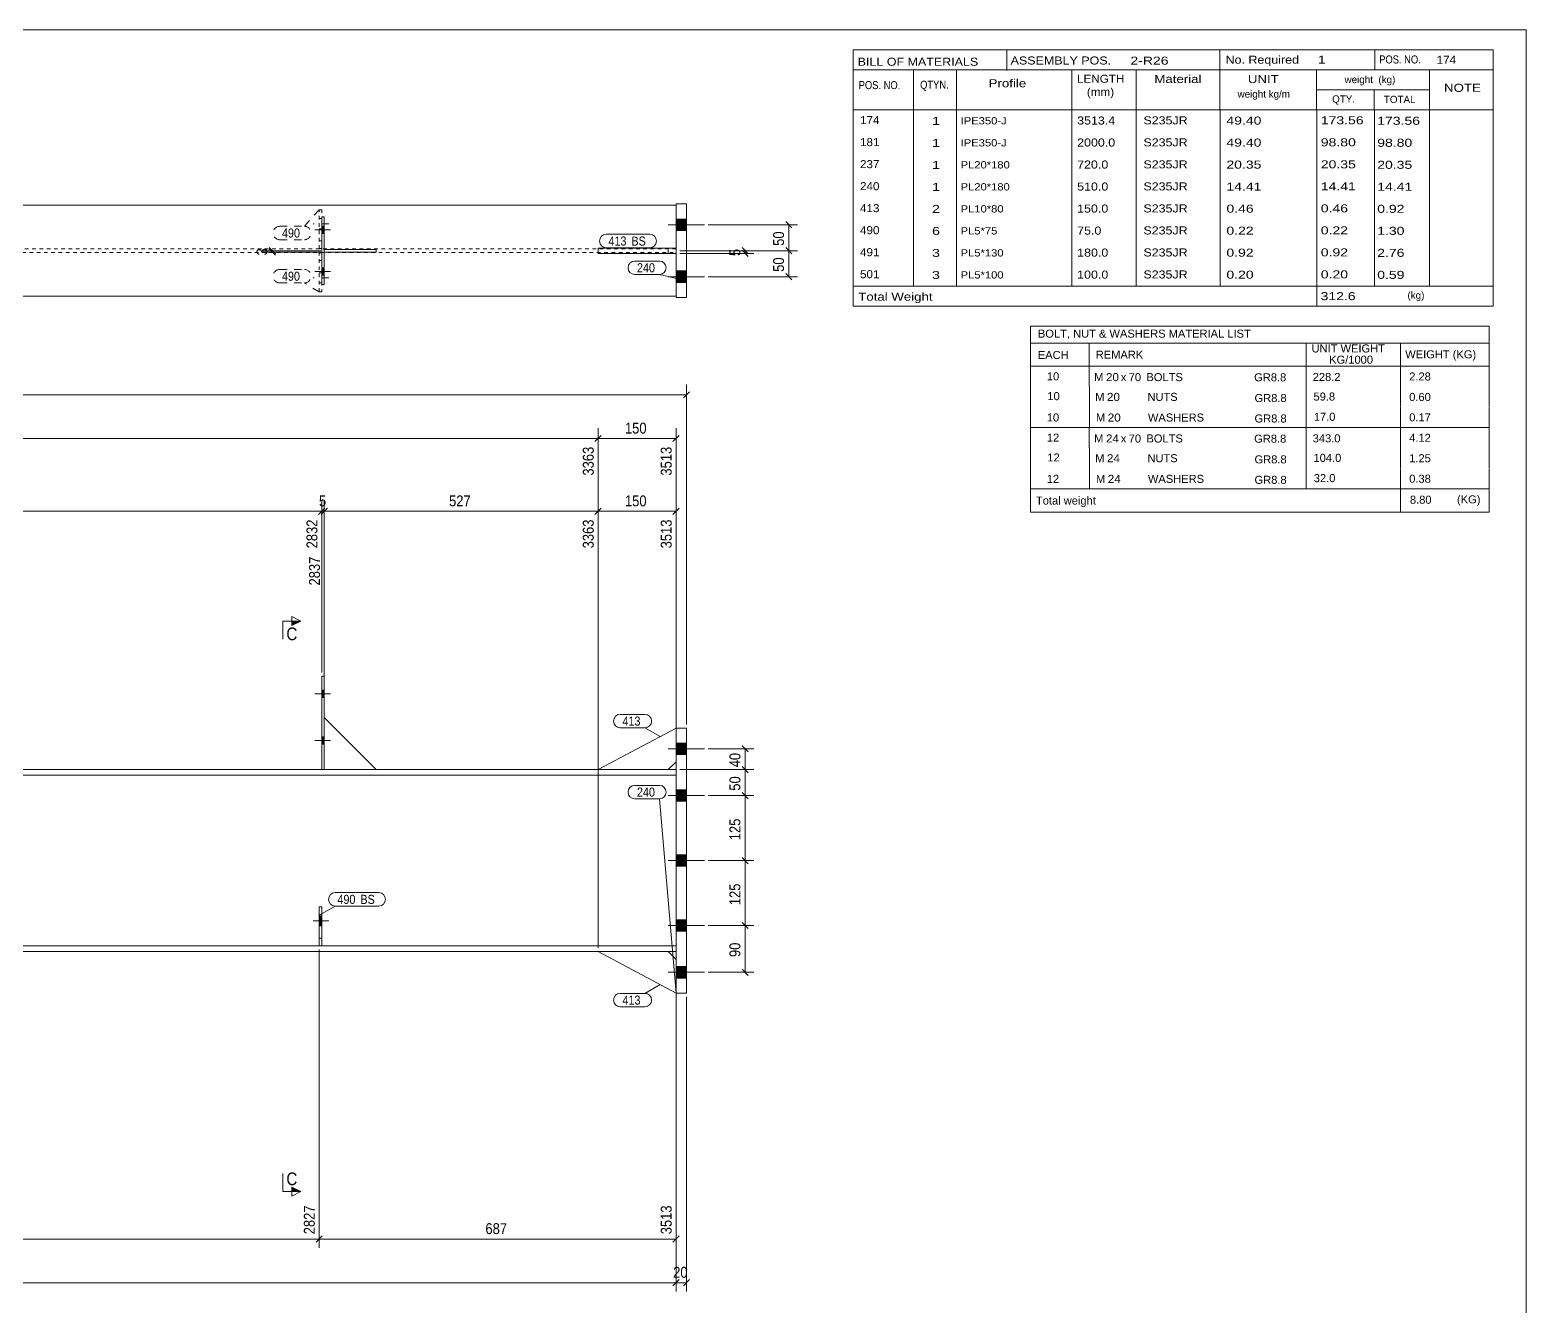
# Model space of a CAD drawing. Header units: millimetres. Extents: x 2 to 825, y 1 to 579.
# Drawn here: x 413.7 to 825, y 228.3 to 579 of the extents above; entities that cross this region are included whole.
import ezdxf

# ---------------------------------------------------------------- set-up
doc = ezdxf.new("R2010")
doc.units = ezdxf.units.MM
for name, pattern in [('XKITLINE00', [0]), ('XKITLINE01', [4, 1, -1, 1, -1]), ('XKITLINE02', [4, 2, -2])]:
    doc.linetypes.add(name, pattern=pattern)
for name, color, linetype, lineweight in [('Bolt', 3, 'Continuous', 0), ('Dimensions', 7, 'Continuous', 0), ('DrawingSheet', 5, 'Continuous', 0), ('OtherObjectType', 7, 'Continuous', 0), ('Part', 2, 'Continuous', 0), ('PartMark', 7, 'Continuous', 0), ('Section', 6, 'Continuous', 0)]:
    doc.layers.add(name, color=color, linetype=linetype, lineweight=lineweight)
doc.styles.add('ARIAL', font='ARIAL.TTF')
doc.styles.add('ARIAL_NARROW', font='ARIALN.TTF')

# ---------------------------------------------------------------- blocks, each defined once
blk = doc.blocks.new('*A6')
at = {"layer": 'Bolt'}
blk.add_hatch(color=3, dxfattribs=at).paths.add_polyline_path([(493.92, 332.75), (493.2, 332.75), (493.2, 335.55), (493.92, 335.55)], flags=17)
at = {"layer": 'Bolt', "color": 3, "linetype": 'XKITLINE00', "lineweight": 0}
for p, q in [((495.84, 334.15), (491.56, 334.15)), ((493.92, 335.55), (493.2, 335.55)), ((493.92, 332.75), (493.2, 332.75))]:
    blk.add_line(p, q, dxfattribs=at)
blk = doc.blocks.new('*A9')
at = {"layer": 'Bolt'}
for points in [[(594.18, 379.86), (591.32, 379.86), (591.32, 383.01), (594.18, 383.01)], [(594.18, 379.86), (591.32, 379.86), (591.32, 383.01), (594.18, 383.01)], [(594.18, 367.01), (591.32, 367.01), (591.32, 370.15), (594.18, 370.15)], [(594.18, 367.01), (591.32, 367.01), (591.32, 370.15), (594.18, 370.15)], [(594.18, 349.15), (591.32, 349.15), (591.32, 352.29), (594.18, 352.29)], [(594.18, 349.15), (591.32, 349.15), (591.32, 352.29), (594.18, 352.29)], [(594.18, 331.29), (591.32, 331.29), (591.32, 334.44), (594.18, 334.44)], [(594.18, 331.29), (591.32, 331.29), (591.32, 334.44), (594.18, 334.44)], [(594.18, 318.44), (591.32, 318.44), (591.32, 321.58), (594.18, 321.58)], [(594.18, 318.44), (591.32, 318.44), (591.32, 321.58), (594.18, 321.58)]]:
    blk.add_hatch(color=3, dxfattribs=at).paths.add_polyline_path(points, flags=17)
at = {"layer": 'Bolt', "color": 3, "linetype": 'XKITLINE00', "lineweight": 0}
for p, q in [((594.18, 383.01), (591.32, 383.01)), ((594.18, 383.01), (591.32, 383.01)), ((599.18, 381.44), (589.18, 381.44)), ((599.18, 381.44), (589.18, 381.44)), ((594.18, 379.86), (591.32, 379.86)), ((594.18, 379.86), (591.32, 379.86)), ((599.18, 368.58), (589.18, 368.58)), ((599.18, 368.58), (589.18, 368.58)), ((594.18, 370.15), (591.32, 370.15)), ((594.18, 370.15), (591.32, 370.15)), ((594.18, 367.01), (591.32, 367.01)), ((594.18, 367.01), (591.32, 367.01)), ((599.18, 350.72), (589.18, 350.72)), ((599.18, 350.72), (589.18, 350.72)), ((594.18, 352.29), (591.32, 352.29)), ((594.18, 352.29), (591.32, 352.29)), ((594.18, 349.15), (591.32, 349.15)), ((594.18, 349.15), (591.32, 349.15)), ((594.18, 334.44), (591.32, 334.44)), ((594.18, 334.44), (591.32, 334.44)), ((599.18, 332.86), (589.18, 332.86)), ((599.18, 332.86), (589.18, 332.86)), ((594.18, 331.29), (591.32, 331.29)), ((594.18, 331.29), (591.32, 331.29)), ((594.18, 321.58), (591.32, 321.58)), ((594.18, 321.58), (591.32, 321.58)), ((599.18, 320.01), (589.18, 320.01)), ((599.18, 320.01), (589.18, 320.01)), ((594.18, 318.44), (591.32, 318.44)), ((594.18, 318.44), (591.32, 318.44))]:
    blk.add_line(p, q, dxfattribs=at)
blk = doc.blocks.new('*A14')
at = {"layer": 'Bolt', "color": 3, "linetype": 'XKITLINE02', "lineweight": 0}
for p, q in [((495.84, 334.15), (491.56, 334.15)), ((493.92, 335.55), (493.2, 335.55)), ((493.92, 332.75), (493.2, 332.75))]:
    blk.add_line(p, q, dxfattribs=at)
blk = doc.blocks.new('*A15')
at = {"layer": 'Bolt'}
for points in [[(493.92, 397.58), (494.63, 397.58), (494.63, 395.58), (493.92, 395.58)], [(493.92, 397.58), (494.63, 397.58), (494.63, 395.58), (493.92, 395.58)], [(493.92, 384.72), (494.63, 384.72), (494.63, 382.72), (493.92, 382.72)], [(493.92, 384.72), (494.63, 384.72), (494.63, 382.72), (493.92, 382.72)]]:
    blk.add_hatch(color=3, dxfattribs=at).paths.add_polyline_path(points, flags=17)
at = {"layer": 'Bolt', "color": 3, "linetype": 'XKITLINE00', "lineweight": 0}
for p, q in [((496.29, 396.58), (492, 396.58)), ((496.29, 396.58), (492, 396.58)), ((494.63, 397.58), (493.92, 397.58)), ((494.63, 397.58), (493.92, 397.58)), ((494.63, 395.58), (493.92, 395.58)), ((494.63, 395.58), (493.92, 395.58)), ((496.29, 383.72), (492, 383.72)), ((496.29, 383.72), (492, 383.72)), ((494.63, 384.72), (493.92, 384.72)), ((494.63, 384.72), (493.92, 384.72)), ((494.63, 382.72), (493.92, 382.72)), ((494.63, 382.72), (493.92, 382.72))]:
    blk.add_line(p, q, dxfattribs=at)
blk = doc.blocks.new('*A17')
at = {"layer": 'Part', "color": 2, "linetype": 'XKITLINE00', "lineweight": 0}
for p, q in [((591.32, 375.72), (94.68, 375.72)), ((591.32, 374.15), (94.51, 374.15)), ((89.4, 325.72), (591.32, 325.72)), ((591.32, 327.29), (89.57, 327.29))]:
    blk.add_line(p, q, dxfattribs=at)
at = {"layer": 'Part', "color": 7, "linetype": 'XKITLINE01', "lineweight": 0}
blk.add_line((591.32, 325.72), (591.32, 375.72), dxfattribs=at)
blk = doc.blocks.new('*A18')
at = {"layer": 'Part', "color": 2, "linetype": 'XKITLINE00', "lineweight": 0}
for p, q in [((493.2, 327.29), (493.2, 338.01)), ((493.2, 338.01), (493.92, 338.01)), ((493.92, 338.01), (493.92, 327.29))]:
    blk.add_line(p, q, dxfattribs=at)
at = {"layer": 'Part', "color": 7, "linetype": 'XKITLINE01', "lineweight": 0}
for p, q in [((493.2, 329.44), (493.92, 329.44)), ((493.92, 327.29), (493.2, 327.29))]:
    blk.add_line(p, q, dxfattribs=at)
blk = doc.blocks.new('*A21')
at = {"layer": 'Part', "color": 2, "linetype": 'XKITLINE00', "lineweight": 0}
for p, q in [((591.32, 387.15), (569.89, 375.72)), ((589.18, 375.72), (591.32, 377.86))]:
    blk.add_line(p, q, dxfattribs=at)
at = {"layer": 'Part', "color": 7, "linetype": 'XKITLINE01', "lineweight": 0}
for p, q in [((591.32, 387.15), (591.32, 377.86)), ((569.89, 375.72), (589.18, 375.72))]:
    blk.add_line(p, q, dxfattribs=at)
blk = doc.blocks.new('*A22')
at = {"layer": 'Part', "color": 2, "linetype": 'XKITLINE00', "lineweight": 0}
for p, q in [((569.89, 325.72), (591.32, 314.29)), ((589.18, 325.72), (591.32, 323.58))]:
    blk.add_line(p, q, dxfattribs=at)
at = {"layer": 'Part', "color": 7, "linetype": 'XKITLINE01', "lineweight": 0}
for p, q in [((589.18, 325.72), (569.89, 325.72)), ((591.32, 323.58), (591.32, 314.29))]:
    blk.add_line(p, q, dxfattribs=at)
blk = doc.blocks.new('*A23')
at = {"layer": 'Part', "color": 2, "linetype": 'XKITLINE00', "lineweight": 0}
for p, q in [((594.18, 387.15), (591.32, 387.15)), ((591.32, 387.15), (591.32, 314.29)), ((594.18, 387.15), (594.18, 314.29)), ((594.18, 314.29), (591.32, 314.29))]:
    blk.add_line(p, q, dxfattribs=at)
blk = doc.blocks.new('*A30')
at = {"layer": 'Part', "color": 7, "linetype": 'XKITLINE01', "lineweight": 0}
for p, q in [((493.2, 338.01), (493.2, 327.29)), ((493.92, 338.01), (493.2, 338.01)), ((493.92, 327.29), (493.92, 338.01)), ((493.2, 329.44), (493.92, 329.44)), ((493.2, 327.29), (493.92, 327.29))]:
    blk.add_line(p, q, dxfattribs=at)
blk = doc.blocks.new('*A31')
at = {"layer": 'Part', "color": 2, "linetype": 'XKITLINE00', "lineweight": 0}
blk.add_line((508.92, 375.72), (494.63, 390.01), dxfattribs=at)
at = {"layer": 'Part', "color": 7, "linetype": 'XKITLINE01', "lineweight": 0}
for p, q in [((494.63, 390.01), (494.63, 375.72)), ((494.63, 375.72), (508.92, 375.72))]:
    blk.add_line(p, q, dxfattribs=at)
blk = doc.blocks.new('*A32')
at = {"layer": 'Part', "color": 2, "linetype": 'XKITLINE00', "lineweight": 0}
for p, q in [((494.63, 401.44), (493.92, 401.44)), ((493.92, 401.44), (493.92, 375.72)), ((494.63, 375.72), (494.63, 401.44))]:
    blk.add_line(p, q, dxfattribs=at)
at = {"layer": 'Part', "color": 7, "linetype": 'XKITLINE01', "lineweight": 0}
blk.add_line((493.92, 375.72), (494.63, 375.72), dxfattribs=at)
blk = doc.blocks.new('*A35')
at = {"layer": 'Bolt', "color": 3, "linetype": 'XKITLINE02', "lineweight": 0}
for p, q in [((495.84, 510.89), (491.56, 510.89)), ((493.92, 512.29), (493.2, 512.29)), ((493.92, 509.49), (493.2, 509.49))]:
    blk.add_line(p, q, dxfattribs=at)
blk = doc.blocks.new('*A38')
at = {"layer": 'Bolt'}
for points in [[(594.18, 523.89), (591.32, 523.89), (591.32, 527.03), (594.18, 527.03)], [(594.18, 523.89), (591.32, 523.89), (591.32, 527.03), (594.18, 527.03)], [(594.18, 523.89), (591.32, 523.89), (591.32, 527.03), (594.18, 527.03)], [(594.18, 523.89), (591.32, 523.89), (591.32, 527.03), (594.18, 527.03)], [(594.18, 523.89), (591.32, 523.89), (591.32, 527.03), (594.18, 527.03)], [(594.18, 509.6), (591.32, 509.6), (591.32, 512.75), (594.18, 512.75)], [(594.18, 509.6), (591.32, 509.6), (591.32, 512.75), (594.18, 512.75)], [(594.18, 509.6), (591.32, 509.6), (591.32, 512.75), (594.18, 512.75)], [(594.18, 509.6), (591.32, 509.6), (591.32, 512.75), (594.18, 512.75)], [(594.18, 509.6), (591.32, 509.6), (591.32, 512.75), (594.18, 512.75)]]:
    blk.add_hatch(color=3, dxfattribs=at).paths.add_polyline_path(points, flags=17)
at = {"layer": 'Bolt', "color": 3, "linetype": 'XKITLINE00', "lineweight": 0}
for p, q in [((594.18, 527.03), (591.32, 527.03)), ((594.18, 527.03), (591.32, 527.03)), ((594.18, 527.03), (591.32, 527.03)), ((594.18, 527.03), (591.32, 527.03)), ((594.18, 527.03), (591.32, 527.03)), ((599.18, 525.46), (589.18, 525.46)), ((599.18, 525.46), (589.18, 525.46)), ((599.18, 525.46), (589.18, 525.46)), ((599.18, 525.46), (589.18, 525.46)), ((599.18, 525.46), (589.18, 525.46)), ((594.18, 523.89), (591.32, 523.89)), ((594.18, 523.89), (591.32, 523.89)), ((594.18, 523.89), (591.32, 523.89)), ((594.18, 523.89), (591.32, 523.89)), ((594.18, 523.89), (591.32, 523.89)), ((599.18, 511.17), (589.18, 511.17)), ((599.18, 511.17), (589.18, 511.17)), ((599.18, 511.17), (589.18, 511.17)), ((599.18, 511.17), (589.18, 511.17)), ((599.18, 511.17), (589.18, 511.17)), ((594.18, 512.75), (591.32, 512.75)), ((594.18, 512.75), (591.32, 512.75)), ((594.18, 512.75), (591.32, 512.75)), ((594.18, 512.75), (591.32, 512.75)), ((594.18, 512.75), (591.32, 512.75)), ((594.18, 509.6), (591.32, 509.6)), ((594.18, 509.6), (591.32, 509.6)), ((594.18, 509.6), (591.32, 509.6)), ((594.18, 509.6), (591.32, 509.6)), ((594.18, 509.6), (591.32, 509.6))]:
    blk.add_line(p, q, dxfattribs=at)
blk = doc.blocks.new('*A43')
at = {"layer": 'Bolt', "color": 3, "linetype": 'XKITLINE02', "lineweight": 0}
for p, q in [((493.92, 527.15), (493.2, 527.15)), ((495.84, 525.75), (491.56, 525.75)), ((493.92, 524.34), (493.2, 524.34))]:
    blk.add_line(p, q, dxfattribs=at)
blk = doc.blocks.new('*A44')
at = {"layer": 'Bolt'}
for points in [[(493.92, 525.03), (494.63, 525.03), (494.63, 523.03), (493.92, 523.03)], [(493.92, 525.03), (494.63, 525.03), (494.63, 523.03), (493.92, 523.03)], [(493.92, 513.6), (494.63, 513.6), (494.63, 511.6), (493.92, 511.6)], [(493.92, 513.6), (494.63, 513.6), (494.63, 511.6), (493.92, 511.6)]]:
    blk.add_hatch(color=3, dxfattribs=at).paths.add_polyline_path(points, flags=17)
at = {"layer": 'Bolt', "color": 3, "linetype": 'XKITLINE00', "lineweight": 0}
for p, q in [((496.29, 524.03), (492, 524.03)), ((496.29, 524.03), (492, 524.03)), ((494.63, 525.03), (493.92, 525.03)), ((494.63, 525.03), (493.92, 525.03)), ((494.63, 523.03), (493.92, 523.03)), ((494.63, 523.03), (493.92, 523.03)), ((496.29, 512.6), (492, 512.6)), ((496.29, 512.6), (492, 512.6)), ((494.63, 513.6), (493.92, 513.6)), ((494.63, 513.6), (493.92, 513.6)), ((494.63, 511.6), (493.92, 511.6)), ((494.63, 511.6), (493.92, 511.6))]:
    blk.add_line(p, q, dxfattribs=at)
blk = doc.blocks.new('*A46')
at = {"layer": 'Part', "color": 2, "linetype": 'XKITLINE00', "lineweight": 0}
for p, q in [((591.32, 530.82), (94.83, 530.82)), ((591.32, 505.82), (94.83, 505.82))]:
    blk.add_line(p, q, dxfattribs=at)
at = {"layer": 'Part', "color": 7, "linetype": 'XKITLINE01', "lineweight": 0}
for p, q in [((591.32, 505.82), (591.32, 530.82)), ((591.32, 518.82), (89.57, 518.82)), ((89.57, 517.82), (591.32, 517.82))]:
    blk.add_line(p, q, dxfattribs=at)
blk = doc.blocks.new('*A47')
at = {"layer": 'Part', "color": 7, "linetype": 'XKITLINE01', "lineweight": 0}
for p, q in [((493.2, 507.03), (493.2, 517.75)), ((493.2, 517.75), (493.92, 517.75)), ((493.2, 515.6), (493.92, 515.6)), ((493.92, 517.75), (493.92, 507.03)), ((493.92, 507.03), (493.2, 507.03))]:
    blk.add_line(p, q, dxfattribs=at)
blk = doc.blocks.new('*A50')
at = {"layer": 'Part', "color": 2, "linetype": 'XKITLINE00', "lineweight": 0}
for p, q in [((569.89, 517.6), (569.89, 519.03)), ((569.89, 519.03), (591.32, 519.03)), ((591.32, 519.03), (591.32, 517.6)), ((591.32, 517.6), (569.89, 517.6))]:
    blk.add_line(p, q, dxfattribs=at)
at = {"layer": 'Part', "color": 7, "linetype": 'XKITLINE01', "lineweight": 0}
blk.add_line((589.18, 517.6), (589.18, 519.03), dxfattribs=at)
blk = doc.blocks.new('*A51')
at = {"layer": 'Part', "color": 7, "linetype": 'XKITLINE01', "lineweight": 0}
for p, q in [((591.32, 519.03), (569.89, 519.03)), ((569.89, 517.6), (569.89, 519.03)), ((589.18, 517.6), (589.18, 519.03)), ((591.32, 519.03), (591.32, 517.6)), ((591.32, 517.6), (569.89, 517.6))]:
    blk.add_line(p, q, dxfattribs=at)
blk = doc.blocks.new('*A52')
at = {"layer": 'Part', "color": 2, "linetype": 'XKITLINE00', "lineweight": 0}
for p, q in [((594.18, 531.17), (591.32, 531.17)), ((591.32, 531.17), (591.32, 505.46)), ((594.18, 505.46), (594.18, 531.17)), ((594.18, 505.46), (591.32, 505.46))]:
    blk.add_line(p, q, dxfattribs=at)
blk = doc.blocks.new('*A59')
at = {"layer": 'Part', "color": 7, "linetype": 'XKITLINE01', "lineweight": 0}
for p, q in [((493.2, 518.89), (493.2, 529.6)), ((493.2, 529.6), (493.92, 529.6)), ((493.92, 529.6), (493.92, 518.89)), ((493.2, 521.03), (493.92, 521.03)), ((493.92, 518.89), (493.2, 518.89))]:
    blk.add_line(p, q, dxfattribs=at)
blk = doc.blocks.new('*A60')
at = {"layer": 'Part', "color": 2, "linetype": 'XKITLINE00', "lineweight": 0}
for p, q in [((494.63, 518.67), (508.92, 518.67)), ((508.92, 517.96), (508.92, 518.67)), ((508.92, 517.96), (494.63, 517.96))]:
    blk.add_line(p, q, dxfattribs=at)
at = {"layer": 'Part', "color": 7, "linetype": 'XKITLINE01', "lineweight": 0}
blk.add_line((494.63, 517.96), (494.63, 518.67), dxfattribs=at)
blk.add_line((494.63, 517.96), (494.63, 518.67), dxfattribs=at)
blk = doc.blocks.new('*A61')
at = {"layer": 'Part', "color": 2, "linetype": 'XKITLINE00', "lineweight": 0}
for p, q in [((493.92, 509.03), (493.92, 527.6)), ((493.92, 527.6), (494.63, 527.6)), ((494.63, 527.6), (494.63, 509.03)), ((494.63, 509.03), (493.92, 509.03))]:
    blk.add_line(p, q, dxfattribs=at)
blk = doc.blocks.new('*A90')
at = {"layer": 'DrawingSheet', "color": 5, "linetype": 'XKITLINE00', "lineweight": 0}
for p, q in [((825, 579), (5, 579)), ((825, 5), (825, 579))]:
    blk.add_line(p, q, dxfattribs=at)
blk = doc.blocks.new('*A91')
at = {"layer": 'OtherObjectType', "color": 7, "linetype": 'XKITLINE00', "lineweight": 0}
for p, q in [((688.76, 497.6), (688.75, 486.6)), ((688.76, 497.6), (814.88, 497.6)), ((814.88, 497.6), (814.88, 486.6)), ((688.75, 492.95), (814.88, 492.95)), ((704.87, 492.96), (704.87, 486.6)), ((764.57, 492.96), (764.57, 486.6)), ((790.47, 492.94), (790.47, 486.6)), ((688.76, 486.57), (688.76, 481.07)), ((688.77, 486.6), (814.88, 486.6)), ((704.92, 486.6), (704.92, 480.98)), ((764.57, 486.6), (764.57, 480.98)), ((790.5, 486.6), (790.5, 481.1)), ((814.88, 486.6), (814.88, 481.1)), ((688.79, 480.98), (688.79, 475.37)), ((704.95, 480.98), (704.95, 475.36)), ((764.57, 480.98), (764.57, 475.36)), ((790.5, 480.98), (790.5, 475.48)), ((814.88, 480.98), (814.88, 475.48)), ((688.79, 475.35), (688.79, 469.78)), ((704.95, 475.36), (704.95, 469.74)), ((764.57, 475.36), (764.57, 469.74)), ((790.5, 475.36), (790.5, 469.75)), ((814.88, 475.36), (814.88, 469.75)), ((814.88, 469.75), (688.75, 469.78)), ((688.76, 469.71), (688.76, 464.21)), ((704.92, 469.74), (704.92, 464.12)), ((764.57, 469.74), (764.57, 464.12)), ((790.5, 469.74), (790.5, 464.24)), ((814.88, 469.74), (814.88, 464.24)), ((688.79, 464.12), (688.79, 458.51)), ((704.95, 464.12), (704.95, 458.51)), ((764.57, 464.12), (764.57, 458.51)), ((790.5, 464.12), (790.5, 458.62)), ((814.88, 464.12), (814.88, 458.62)), ((688.79, 458.49), (688.79, 452.92)), ((704.95, 458.5), (704.95, 452.89)), ((764.57, 458.51), (764.57, 452.89)), ((790.5, 458.5), (790.5, 452.9)), ((814.88, 458.5), (814.88, 452.89)), ((814.88, 452.89), (688.75, 452.92)), ((688.78, 452.89), (688.78, 446.48)), ((688.85, 452.88), (814.87, 452.89)), ((790.5, 452.85), (790.5, 446.44)), ((814.87, 452.86), (814.87, 446.44)), ((688.77, 446.44), (814.87, 446.44))]:
    blk.add_line(p, q, dxfattribs=at)
at = {"layer": 'OtherObjectType', "color": 7, "style": 'ARIAL_NARROW'}
for s, width, p in [('BOLT, NUT & WASHERS MATERIAL LIST', 1.211571, (690.79, 494.44)), ('EACH', 1.211571, (690.78, 488.57)), ('REMARK', 1.211571, (706.7, 488.66)), ('UNIT WEIGHT', 1.211571, (766.03, 490.37)), (' KG/1000', 1.211571, (770.02, 487.28)), ('WEIGHT (KG)', 1.211571, (791.78, 488.75)), ('10', 1.211571, (693.26, 482.7)), ('M', 1.211571, (706.26, 482.5)), ('20', 1.275, (709.5, 482.48)), ('x', 1.211571, (713.58, 482.48)), ('70', 1.211571, (715.76, 482.47)), ('BOLTS', 1.211571, (720.63, 482.49)), ('GR8.8', 1.211571, (750.25, 482.44)), ('228.2', 1.211571, (766.34, 482.53)), ('2.28', 1.211571, (792.87, 482.66)), ('10', 1.211571, (693.4, 477.26)), ('M', 1.211571, (706.54, 477.06)), ('20', 1.275, (709.78, 477.04)), ('NUTS', 1.211571, (720.91, 477.06)), ('GR8.8', 1.211571, (750.35, 476.74)), ('59.8', 1.211571, (766.56, 477.15)), ('0.60', 1.211571, (792.87, 477.04)), ('10', 1.211571, (693.24, 471.39)), ('M', 1.211571, (706.76, 471.39)), ('20', 1.275, (710, 471.37)), ('WASHERS', 1.211571, (721.04, 471.38)), ('GR8.8', 1.211571, (750.35, 471.12)), ('17.0', 1.211571, (766.64, 471.59)), ('0.17', 1.211571, (792.87, 471.43)), ('12', 1.211571, (693.26, 465.85)), ('M', 1.211571, (706.26, 465.64)), ('24', 1.275, (709.5, 465.62)), ('x', 1.211571, (713.58, 465.62)), ('70', 1.211571, (715.76, 465.61)), ('BOLTS', 1.211571, (720.63, 465.63)), ('GR8.8', 1.211571, (750.25, 465.58)), ('343.0', 1.211571, (766.34, 465.67)), ('4.12', 1.211571, (792.87, 465.81)), ('12', 1.211571, (693.4, 460.4)), ('M', 1.211571, (706.54, 460.21)), ('24', 1.275, (709.78, 460.19)), ('NUTS', 1.211571, (720.91, 460.2)), ('GR8.8', 1.211571, (750.35, 459.88)), ('104.0', 1.211571, (766.56, 460.3)), ('1.25', 1.211571, (792.87, 460.19)), ('12', 1.211571, (693.24, 454.53)), ('M', 1.211571, (706.76, 454.53)), ('24', 1.275, (710, 454.51)), ('WASHERS', 1.211571, (721.04, 454.53)), ('32.0', 1.211571, (766.64, 454.73)), ('0.38', 1.211571, (792.87, 454.57)), ('GR8.8', 1.211571, (750.35, 454.26)), ('Total weight', 1.211571, (690.26, 448.56)), ('8.80', 1.211571, (793.07, 448.79)), ('(KG)', 1.211571, (806.02, 448.89))]:
    blk.add_text(s, height=2.2, dxfattribs=dict(at, width=width)).set_placement(p)
blk = doc.blocks.new('*A96')
at = {"layer": 'OtherObjectType', "color": 7, "linetype": 'XKITLINE00', "lineweight": 0}
for p, q in [((639.98, 573.5), (815.98, 573.5)), ((639.98, 573.5), (639.98, 562.5)), ((682.26, 573.42), (682.26, 567.87)), ((740.85, 568), (740.85, 573.5)), ((783.43, 567.96), (783.43, 573.42)), ((815.98, 568), (815.98, 573.5)), ((639.98, 568), (815.98, 568)), ((656.64, 568), (656.64, 557)), ((668.4, 567.98), (668.4, 557.03)), ((700.12, 567.99), (700.13, 557)), ((717.78, 567.98), (717.78, 557)), ((740.85, 567.98), (740.85, 557)), ((767.43, 568), (767.43, 557)), ((798.42, 568), (798.42, 557)), ((815.98, 568), (815.98, 562.5)), ((639.98, 562.5), (639.98, 557)), ((767.45, 562.52), (798.45, 562.52)), ((783.28, 562.52), (783.28, 557)), ((815.98, 562.5), (815.98, 557)), ((639.98, 557), (815.98, 557)), ((639.98, 557), (639.98, 550.95)), ((656.63, 557), (656.63, 550.95)), ((668.44, 556.99), (668.44, 550.95)), ((700.12, 557), (700.11, 550.95)), ((717.79, 557), (717.79, 550.95)), ((740.87, 557), (740.87, 550.95)), ((767.44, 557), (767.44, 550.95)), ((783.33, 556.95), (783.33, 550.95)), ((798.43, 557), (798.43, 550.95)), ((815.98, 557), (815.98, 550.95)), ((639.98, 550.95), (639.98, 544.9)), ((656.63, 550.95), (656.63, 544.9)), ((668.44, 550.94), (668.44, 544.9)), ((700.12, 550.95), (700.11, 544.9)), ((717.79, 550.95), (717.79, 544.9)), ((740.87, 550.95), (740.87, 544.9)), ((767.44, 550.95), (767.44, 544.9)), ((783.33, 550.9), (783.33, 544.9)), ((798.43, 550.95), (798.43, 544.9)), ((815.98, 550.95), (815.98, 544.9)), ((639.98, 544.9), (639.98, 538.85)), ((656.63, 544.9), (656.63, 538.85)), ((668.44, 544.89), (668.44, 538.85)), ((700.12, 544.9), (700.11, 538.85)), ((717.79, 544.9), (717.79, 538.85)), ((740.87, 544.9), (740.87, 538.85)), ((767.44, 544.9), (767.44, 538.85)), ((783.33, 544.85), (783.33, 538.85)), ((798.43, 544.9), (798.43, 538.85)), ((815.98, 544.9), (815.98, 538.85)), ((639.98, 538.85), (639.98, 532.8)), ((656.63, 538.85), (656.63, 532.8)), ((668.44, 538.84), (668.44, 532.8)), ((700.12, 538.85), (700.11, 532.8)), ((717.79, 538.85), (717.79, 532.8)), ((740.87, 538.85), (740.87, 532.8)), ((767.44, 538.85), (767.44, 532.8)), ((798.43, 538.85), (798.43, 532.8)), ((815.98, 538.85), (815.98, 532.8)), ((783.33, 538.8), (783.33, 532.8)), ((639.98, 532.8), (639.98, 526.75)), ((656.63, 532.8), (656.63, 526.75)), ((668.44, 532.79), (668.44, 526.75)), ((700.12, 532.8), (700.11, 526.75)), ((717.79, 532.8), (717.79, 526.75)), ((740.87, 532.8), (740.87, 526.75)), ((767.44, 532.8), (767.44, 526.75)), ((783.33, 532.75), (783.33, 526.75)), ((798.43, 532.8), (798.43, 526.75)), ((815.98, 532.8), (815.98, 526.75)), ((639.98, 526.75), (639.98, 520.7)), ((656.63, 526.75), (656.63, 520.7)), ((668.44, 526.74), (668.44, 520.7)), ((700.12, 526.75), (700.11, 520.7)), ((717.79, 526.75), (717.79, 520.7)), ((740.87, 526.75), (740.87, 520.7)), ((767.44, 526.75), (767.44, 520.7)), ((783.33, 526.7), (783.33, 520.7)), ((798.43, 526.75), (798.43, 520.7)), ((815.98, 526.75), (815.98, 520.7)), ((639.98, 520.7), (639.98, 514.65)), ((656.63, 520.7), (656.63, 514.65)), ((668.44, 520.69), (668.44, 514.65)), ((700.12, 520.7), (700.11, 514.65)), ((717.79, 520.7), (717.79, 514.65)), ((740.87, 520.7), (740.87, 514.65)), ((767.44, 520.7), (767.44, 514.65)), ((783.33, 520.65), (783.33, 514.65)), ((798.43, 520.7), (798.43, 514.65)), ((815.98, 520.7), (815.98, 514.65)), ((639.98, 514.65), (639.98, 508.6)), ((656.63, 514.65), (656.63, 508.6)), ((668.44, 514.64), (668.44, 508.6)), ((700.12, 514.65), (700.11, 508.6)), ((717.79, 514.65), (717.79, 508.6)), ((740.87, 514.65), (740.87, 508.6)), ((767.44, 514.65), (767.44, 508.6)), ((783.33, 514.6), (783.33, 508.6)), ((798.43, 514.65), (798.43, 508.6)), ((815.98, 514.65), (815.98, 508.6)), ((639.98, 508.6), (815.98, 508.6)), ((639.98, 508.6), (639.98, 503.1)), ((767.44, 508.6), (767.44, 503.1)), ((815.98, 508.6), (815.98, 503.1)), ((639.98, 503.1), (815.98, 503.1))]:
    blk.add_line(p, q, dxfattribs=at)
at = {"layer": 'OtherObjectType', "color": 7, "style": 'ARIAL_NARROW'}
for s, height, width, p in [('ASSEMBLY POS.', 2.2, 1.36, (683.3, 569.5)), ('No. Required', 2.2, 1.36, (742.39, 569.72)), ('1', 2.2, 1.525501, (767.75, 569.72)), ('POS. NO.', 2.2, 1.02, (784.63, 569.79)), ('174', 2.2, 1.270501, (800.4, 569.69)), ('BILL OF MATERIALS', 2.2, 1.36, (641.25, 569.16)), ('2-R26', 2.2, 1.525501, (716.23, 569.46)), ('POS. NO.', 2.2, 1.02, (641.53, 562.74)), ('QTYN.', 2.2, 1.02, (658.42, 562.84)), ('Profile', 2.2, 1.445, (677.26, 563.25)), ('LENGTH', 2.2, 1.275, (701.54, 564.49)), ('Material', 2.2, 1.445, (722.81, 564.41)), ('UNIT', 2.2, 1.445, (748.52, 564.4)), ('weight  (kg)', 1.98, 1.19, (775.11, 564.39)), ('NOTE', 2.2, 1.445, (802.44, 561.99)), ('(mm)', 2.2, 1.275, (704.26, 560.86)), ('weight kg/m', 1.98, 1.19, (745.69, 560.4)), ('QTY.', 1.98, 1.19, (771.68, 559.03)), ('TOTAL', 1.98, 1.19, (785.9, 558.91)), ('174', 2.2, 1.270501, (641.89, 553.12)), ('S235JR', 2.2, 1.355501, (719.81, 553.05)), ('173.56', 2.2, 1.525501, (768.57, 553.07)), ('1', 2.2, 1.525501, (661.71, 552.91)), ('IPE350-J', 1.98, 1.355501, (669.56, 553.04)), ('3513.4', 2.2, 1.355501, (701.59, 553.01)), ('49.40', 2.2, 1.525501, (742.62, 552.99)), ('173.56', 2.2, 1.525501, (784.08, 552.94)), ('181', 2.2, 1.270501, (641.89, 547.07)), ('1', 2.2, 1.525501, (661.71, 546.86)), ('IPE350-J', 1.98, 1.355501, (669.56, 546.99)), ('2000.0', 2.2, 1.355501, (701.59, 546.96)), ('S235JR', 2.2, 1.355501, (719.81, 547)), ('49.40', 2.2, 1.525501, (742.62, 546.94)), ('98.80', 2.2, 1.525501, (768.57, 547.02)), ('98.80', 2.2, 1.525501, (784.08, 546.89)), ('237', 2.2, 1.270501, (641.89, 541.02)), ('1', 2.2, 1.525501, (661.71, 540.81)), ('PL20*180', 1.98, 1.355501, (669.56, 540.94)), ('720.0', 2.2, 1.355501, (701.59, 540.91)), ('S235JR', 2.2, 1.355501, (719.81, 540.95)), ('20.35', 2.2, 1.525501, (742.62, 540.89)), ('20.35', 2.2, 1.525501, (768.57, 540.97)), ('20.35', 2.2, 1.525501, (784.08, 540.84)), ('240', 2.2, 1.270501, (641.89, 534.97)), ('1', 2.2, 1.525501, (661.71, 534.76)), ('PL20*180', 1.98, 1.355501, (669.56, 534.89)), ('510.0', 2.2, 1.355501, (701.59, 534.86)), ('S235JR', 2.2, 1.355501, (719.81, 534.9)), ('14.41', 2.2, 1.525501, (742.62, 534.84)), ('14.41', 2.2, 1.525501, (768.57, 534.92)), ('14.41', 2.2, 1.525501, (784.08, 534.79)), ('413', 2.2, 1.270501, (641.89, 528.92)), ('2', 2.2, 1.525501, (661.71, 528.71)), ('PL10*80', 1.98, 1.355501, (669.56, 528.84)), ('150.0', 2.2, 1.355501, (701.59, 528.81)), ('S235JR', 2.2, 1.355501, (719.81, 528.85)), ('0.46', 2.2, 1.525501, (742.62, 528.79)), ('0.46', 2.2, 1.525501, (768.57, 528.87)), ('0.92', 2.2, 1.525501, (784.08, 528.74)), ('490', 2.2, 1.270501, (641.89, 522.87)), ('6', 2.2, 1.525501, (661.71, 522.66)), ('PL5*75', 1.98, 1.355501, (669.56, 522.79)), ('75.0', 2.2, 1.355501, (701.59, 522.76)), ('S235JR', 2.2, 1.355501, (719.81, 522.8)), ('0.22', 2.2, 1.525501, (742.62, 522.74)), ('0.22', 2.2, 1.525501, (768.57, 522.82)), ('1.30', 2.2, 1.525501, (784.08, 522.69)), ('491', 2.2, 1.270501, (641.89, 516.82)), ('3', 2.2, 1.525501, (661.71, 516.61)), ('PL5*130', 1.98, 1.355501, (669.56, 516.74)), ('180.0', 2.2, 1.355501, (701.59, 516.71)), ('S235JR', 2.2, 1.355501, (719.81, 516.75)), ('0.92', 2.2, 1.525501, (742.62, 516.69)), ('0.92', 2.2, 1.525501, (768.57, 516.77)), ('2.76', 2.2, 1.525501, (784.08, 516.64)), ('501', 2.2, 1.270501, (641.89, 510.77)), ('3', 2.2, 1.525501, (661.71, 510.56)), ('PL5*100', 1.98, 1.355501, (669.56, 510.69)), ('100.0', 2.2, 1.355501, (701.59, 510.66)), ('S235JR', 2.2, 1.355501, (719.81, 510.7)), ('0.20', 2.2, 1.525501, (742.62, 510.64)), ('0.20', 2.2, 1.525501, (768.57, 510.72)), ('0.59', 2.2, 1.525501, (784.08, 510.59)), ('Total Weight', 2.2, 1.445, (641.4, 504.59)), ('312.6', 2.2, 1.525501, (768.52, 504.74)), ('(kg)', 1.98, 1.19, (792.4, 505.11))]:
    blk.add_text(s, height=height, dxfattribs=dict(at, width=width)).set_placement(p)
blk = doc.blocks.new('*A98')
at = {"layer": 'Dimensions', "color": 7, "linetype": 'XKITLINE00', "lineweight": 0}
for p, q in [((594.18, 388.15), (594.18, 481.57)), ((81.2, 478.72), (594.18, 478.72)), ((595.02, 479.57), (593.33, 477.87))]:
    blk.add_line(p, q, dxfattribs=at)
at = {"layer": 'Dimensions', "color": 3}
blk.add_point((594.18, 478.72), dxfattribs=at)
blk = doc.blocks.new('*A101')
at = {"layer": 'Dimensions', "color": 7, "linetype": 'XKITLINE00', "lineweight": 0}
for p, q in [((600.18, 368.58), (612.75, 368.58)), ((609.5, 369.43), (611.19, 367.73)), ((610.35, 350.72), (610.35, 368.58)), ((600.18, 350.72), (612.75, 350.72)), ((609.5, 351.57), (611.19, 349.87))]:
    blk.add_line(p, q, dxfattribs=at)
at = {"layer": 'Dimensions', "color": 3}
for p in [(610.35, 368.58), (610.35, 350.72)]:
    blk.add_point(p, dxfattribs=at)
at = {"layer": 'Dimensions', "color": 3, "style": 'ARIAL', "width": 0.85}
blk.add_text('125', height=3, rotation=90.0002, dxfattribs=at).set_placement((609, 356.31))
blk = doc.blocks.new('*A102')
at = {"layer": 'Dimensions', "color": 7, "linetype": 'XKITLINE00', "lineweight": 0}
for p, q in [((592.32, 375.72), (612.75, 375.72)), ((609.5, 376.57), (611.19, 374.87)), ((610.35, 368.58), (610.35, 375.72)), ((600.18, 368.58), (612.75, 368.58)), ((609.5, 369.43), (611.19, 367.73))]:
    blk.add_line(p, q, dxfattribs=at)
at = {"layer": 'Dimensions', "color": 3}
for p in [(610.35, 375.72), (610.35, 368.58)]:
    blk.add_point(p, dxfattribs=at)
at = {"layer": 'Dimensions', "color": 3, "style": 'ARIAL', "width": 0.85}
blk.add_text('50', height=3, rotation=90.0002, dxfattribs=at).set_placement((609, 369.92))
blk = doc.blocks.new('*A103')
at = {"layer": 'Dimensions', "color": 7, "linetype": 'XKITLINE00', "lineweight": 0}
for p, q in [((600.18, 381.44), (612.75, 381.44)), ((609.5, 382.28), (611.19, 380.59)), ((610.35, 375.72), (610.35, 381.44)), ((592.32, 375.72), (612.75, 375.72)), ((609.5, 376.57), (611.19, 374.87))]:
    blk.add_line(p, q, dxfattribs=at)
at = {"layer": 'Dimensions', "color": 3}
for p in [(610.35, 381.44), (610.35, 375.72)]:
    blk.add_point(p, dxfattribs=at)
at = {"layer": 'Dimensions', "color": 3, "style": 'ARIAL', "width": 0.85}
blk.add_text('40', height=3, rotation=90.0002, dxfattribs=at).set_placement((609, 376.35))
blk = doc.blocks.new('*A107')
at = {"layer": 'PartMark', "color": 7, "linetype": 'XKITLINE00', "lineweight": 0}
for p, q in [((575.99, 390.91), (582.75, 390.91)), ((575.99, 387.21), (582.75, 387.21)), ((586.99, 384.82), (582.75, 387.21))]:
    blk.add_line(p, q, dxfattribs=at)
for centre, start, end in [((575.99, 389.06), 90, 270), ((582.75, 389.06), 270, 90)]:
    blk.add_arc(centre, 1.85, start, end, dxfattribs=at)
at = {"layer": 'PartMark', "color": 3, "style": 'ARIAL', "width": 0.85}
blk.add_text('413', height=2.5, dxfattribs=at).set_placement((576.59, 387.81))
blk = doc.blocks.new('*A108')
at = {"layer": 'PartMark', "color": 7, "linetype": 'XKITLINE00', "lineweight": 0}
for p, q in [((575.99, 314.23), (582.75, 314.23)), ((586.99, 316.62), (582.75, 314.23)), ((575.99, 310.53), (582.75, 310.53))]:
    blk.add_line(p, q, dxfattribs=at)
for centre, start, end in [((575.99, 312.38), 90, 270), ((582.75, 312.38), 270, 90)]:
    blk.add_arc(centre, 1.85, start, end, dxfattribs=at)
at = {"layer": 'PartMark', "color": 3, "style": 'ARIAL', "width": 0.85}
blk.add_text('413', height=2.5, dxfattribs=at).set_placement((576.59, 311.13))
blk = doc.blocks.new('*A109')
at = {"layer": 'PartMark', "color": 7, "linetype": 'XKITLINE00', "lineweight": 0}
for p, q in [((579.97, 371.39), (586.74, 371.39)), ((579.97, 367.69), (586.74, 367.69)), ((591.32, 314.29), (586.74, 367.69))]:
    blk.add_line(p, q, dxfattribs=at)
for centre, start, end in [((579.97, 369.54), 90, 270), ((586.74, 369.54), 270, 90)]:
    blk.add_arc(centre, 1.85, start, end, dxfattribs=at)
at = {"layer": 'PartMark', "color": 3, "style": 'ARIAL', "width": 0.85}
blk.add_text('240', height=2.5, dxfattribs=at).set_placement((580.57, 368.29))
blk = doc.blocks.new('*A113')
at = {"layer": 'PartMark', "color": 7, "linetype": 'XKITLINE00', "lineweight": 0}
for p, q in [((497.63, 341.91), (509.59, 341.91)), ((493.39, 335.82), (497.63, 338.21)), ((497.63, 338.21), (509.59, 338.21))]:
    blk.add_line(p, q, dxfattribs=at)
for centre, start, end in [((497.63, 340.06), 90, 270), ((509.59, 340.06), 270, 90)]:
    blk.add_arc(centre, 1.85, start, end, dxfattribs=at)
at = {"layer": 'PartMark', "color": 3, "style": 'ARIAL', "width": 0.85}
for s, p in [('490', (498.23, 338.81)), ('BS', (504.54, 338.81))]:
    blk.add_text(s, height=2.5, dxfattribs=at).set_placement(p)
blk = doc.blocks.new('*A118')
at = {"layer": 'Section'}
for points in [[(485.7, 416.53), (488.2, 416.53), (485.7, 415.28)], [(485.7, 261.01), (488.2, 259.76), (485.7, 259.76)]]:
    blk.add_hatch(color=3, dxfattribs=at).paths.add_polyline_path(points, flags=17)
at = {"layer": 'Section', "color": 1, "linetype": 'XKITLINE00', "lineweight": 0}
for p, q in [((483.2, 416.53), (483.2, 411.53)), ((483.2, 416.53), (488.2, 416.53)), ((483.2, 259.76), (483.2, 264.76)), ((483.2, 259.76), (488.2, 259.76))]:
    blk.add_line(p, q, dxfattribs=at)
at = {"layer": 'Section', "color": 3, "linetype": 'XKITLINE00', "lineweight": 0}
for p, q in [((485.7, 415.28), (485.7, 417.78)), ((485.7, 417.78), (488.2, 416.53)), ((488.2, 416.53), (485.7, 415.28)), ((488.2, 259.76), (485.7, 261.01)), ((485.7, 261.01), (485.7, 258.51)), ((488.2, 259.76), (485.7, 258.51))]:
    blk.add_line(p, q, dxfattribs=at)
at = {"layer": 'Section', "color": 7, "style": 'ARIAL', "width": 0.85}
for p in [(484.2, 411.28), (484.2, 261.51)]:
    blk.add_text('C', height=3.5, dxfattribs=at).set_placement(p)
blk = doc.blocks.new('*A128')
at = {"layer": 'Dimensions', "color": 7, "linetype": 'XKITLINE00', "lineweight": 0}
for p, q in [((307.49, 326.29), (307.49, 244.32)), ((493.2, 326.29), (493.2, 244.32)), ((308.34, 247.57), (306.64, 245.87)), ((494.05, 247.57), (492.35, 245.87)), ((307.49, 246.72), (493.2, 246.72))]:
    blk.add_line(p, q, dxfattribs=at)
at = {"layer": 'Dimensions', "color": 3}
for p in [(307.49, 246.72), (493.2, 246.72)]:
    blk.add_point(p, dxfattribs=at)
at = {"layer": 'Dimensions', "color": 3, "style": 'ARIAL', "width": 0.85}
blk.add_text('2827', height=3, rotation=90.0002, dxfattribs=at).set_placement((492, 248.02))
blk.add_text('1300', height=3, dxfattribs=at).set_placement((395.89, 248.07))
blk = doc.blocks.new('*A129')
at = {"layer": 'Dimensions', "color": 7, "linetype": 'XKITLINE00', "lineweight": 0}
for p, q in [((493.2, 326.29), (493.2, 244.32)), ((591.32, 324.72), (591.32, 244.32)), ((494.05, 247.57), (492.35, 245.87)), ((592.17, 247.57), (590.47, 245.87)), ((493.2, 246.72), (591.32, 246.72))]:
    blk.add_line(p, q, dxfattribs=at)
at = {"layer": 'Dimensions', "color": 3}
for p in [(493.2, 246.72), (591.32, 246.72)]:
    blk.add_point(p, dxfattribs=at)
at = {"layer": 'Dimensions', "color": 3, "style": 'ARIAL', "width": 0.85}
blk.add_text('3513', height=3, rotation=90.0002, dxfattribs=at).set_placement((590.12, 248.02))
blk.add_text('687', height=3, dxfattribs=at).set_placement((538.92, 248.07))
blk = doc.blocks.new('*A130')
at = {"layer": 'Dimensions', "color": 7, "linetype": 'XKITLINE00', "lineweight": 0}
for p, q in [((591.32, 324.72), (591.32, 232.32)), ((89.4, 234.72), (591.32, 234.72)), ((592.17, 235.57), (590.47, 233.87))]:
    blk.add_line(p, q, dxfattribs=at)
at = {"layer": 'Dimensions', "color": 3}
blk.add_point((591.32, 234.72), dxfattribs=at)
blk = doc.blocks.new('*A131')
at = {"layer": 'Dimensions', "color": 7, "linetype": 'XKITLINE00', "lineweight": 0}
for p, q in [((591.32, 324.72), (591.32, 232.32)), ((594.18, 313.29), (594.18, 232.32)), ((592.17, 235.57), (590.47, 233.87)), ((591.32, 234.72), (594.18, 234.72)), ((595.02, 235.57), (593.33, 233.87))]:
    blk.add_line(p, q, dxfattribs=at)
at = {"layer": 'Dimensions', "color": 3}
for p in [(591.32, 234.72), (594.18, 234.72)]:
    blk.add_point(p, dxfattribs=at)
at = {"layer": 'Dimensions', "color": 3, "style": 'ARIAL', "width": 0.85}
blk.add_text('20', height=3, dxfattribs=at).set_placement((590.52, 236.07))
blk = doc.blocks.new('*A132')
at = {"layer": 'Dimensions', "color": 7, "linetype": 'XKITLINE00', "lineweight": 0}
for p, q in [((569.89, 326.72), (569.89, 469.57)), ((89.4, 466.72), (569.89, 466.72)), ((570.74, 467.57), (569.04, 465.87))]:
    blk.add_line(p, q, dxfattribs=at)
at = {"layer": 'Dimensions', "color": 3}
blk.add_point((569.89, 466.72), dxfattribs=at)
at = {"layer": 'Dimensions', "color": 3, "style": 'ARIAL', "width": 0.85}
blk.add_text('3363', height=3, rotation=90.0002, dxfattribs=at).set_placement((568.69, 456.52))
blk = doc.blocks.new('*A133')
at = {"layer": 'Dimensions', "color": 7, "linetype": 'XKITLINE00', "lineweight": 0}
for p, q in [((569.89, 326.72), (569.89, 469.57)), ((591.32, 376.72), (591.32, 469.57)), ((570.74, 467.57), (569.04, 465.87)), ((569.89, 466.72), (591.32, 466.72)), ((592.17, 467.57), (590.47, 465.87))]:
    blk.add_line(p, q, dxfattribs=at)
at = {"layer": 'Dimensions', "color": 3}
for p in [(569.89, 466.72), (591.32, 466.72)]:
    blk.add_point(p, dxfattribs=at)
at = {"layer": 'Dimensions', "color": 3, "style": 'ARIAL', "width": 0.85}
blk.add_text('150', height=3, dxfattribs=at).set_placement((577.27, 468.07))
blk.add_text('3513', height=3, rotation=90.0002, dxfattribs=at).set_placement((590.12, 456.52))
blk = doc.blocks.new('*A138')
at = {"layer": 'Dimensions', "color": 7, "linetype": 'XKITLINE00', "lineweight": 0}
for p, q in [((308.92, 391.01), (308.92, 449.57)), ((493.92, 402.44), (493.92, 449.57)), ((309.76, 447.57), (308.07, 445.87)), ((308.92, 446.72), (493.92, 446.72)), ((494.76, 447.57), (493.07, 445.87))]:
    blk.add_line(p, q, dxfattribs=at)
at = {"layer": 'Dimensions', "color": 3}
for p in [(308.92, 446.72), (493.92, 446.72)]:
    blk.add_point(p, dxfattribs=at)
at = {"layer": 'Dimensions', "color": 3, "style": 'ARIAL', "width": 0.85}
blk.add_text('1295', height=3, dxfattribs=at).set_placement((396.96, 448.07))
blk.add_text('2832', height=3, rotation=90.0002, dxfattribs=at).set_placement((492.72, 436.52))
blk = doc.blocks.new('*A139')
at = {"layer": 'Dimensions', "color": 7, "linetype": 'XKITLINE00', "lineweight": 0}
for p, q in [((493.92, 402.44), (493.92, 449.57)), ((494.63, 391.01), (494.63, 449.57)), ((494.76, 447.57), (493.07, 445.87)), ((495.48, 447.57), (493.78, 445.87)), ((493.92, 446.72), (494.63, 446.72))]:
    blk.add_line(p, q, dxfattribs=at)
at = {"layer": 'Dimensions', "color": 3}
for p in [(493.92, 446.72), (494.63, 446.72)]:
    blk.add_point(p, dxfattribs=at)
at = {"layer": 'Dimensions', "color": 3, "style": 'ARIAL', "width": 0.85}
blk.add_text('5', height=3, dxfattribs=at).set_placement((493.16, 448.07))
blk.add_text('2837', height=3, rotation=90.0002, dxfattribs=at).set_placement((493.43, 426.32))
blk = doc.blocks.new('*A140')
at = {"layer": 'Dimensions', "color": 7, "linetype": 'XKITLINE00', "lineweight": 0}
for p, q in [((494.63, 391.01), (494.63, 449.57)), ((569.89, 326.72), (569.89, 449.57)), ((495.48, 447.57), (493.78, 445.87)), ((494.63, 446.72), (569.89, 446.72)), ((570.74, 447.57), (569.04, 445.87))]:
    blk.add_line(p, q, dxfattribs=at)
at = {"layer": 'Dimensions', "color": 3}
for p in [(494.63, 446.72), (569.89, 446.72)]:
    blk.add_point(p, dxfattribs=at)
at = {"layer": 'Dimensions', "color": 3, "style": 'ARIAL', "width": 0.85}
blk.add_text('527', height=3, dxfattribs=at).set_placement((528.92, 448.07))
blk.add_text('3363', height=3, rotation=90.0002, dxfattribs=at).set_placement((568.69, 436.52))
blk = doc.blocks.new('*A141')
at = {"layer": 'Dimensions', "color": 7, "linetype": 'XKITLINE00', "lineweight": 0}
for p, q in [((569.89, 326.72), (569.89, 449.57)), ((591.32, 376.72), (591.32, 449.57)), ((570.74, 447.57), (569.04, 445.87)), ((569.89, 446.72), (591.32, 446.72)), ((592.17, 447.57), (590.47, 445.87))]:
    blk.add_line(p, q, dxfattribs=at)
at = {"layer": 'Dimensions', "color": 3}
for p in [(569.89, 446.72), (591.32, 446.72)]:
    blk.add_point(p, dxfattribs=at)
at = {"layer": 'Dimensions', "color": 3, "style": 'ARIAL', "width": 0.85}
blk.add_text('150', height=3, dxfattribs=at).set_placement((577.27, 448.07))
blk.add_text('3513', height=3, rotation=90.0002, dxfattribs=at).set_placement((590.12, 436.52))
blk = doc.blocks.new('*A142')
at = {"layer": 'Dimensions', "color": 7, "linetype": 'XKITLINE00', "lineweight": 0}
for p, q in [((609.5, 333.71), (611.19, 332.02)), ((600.18, 332.86), (612.75, 332.86)), ((610.35, 320.01), (610.35, 332.86)), ((609.5, 320.85), (611.19, 319.16)), ((600.18, 320.01), (612.75, 320.01))]:
    blk.add_line(p, q, dxfattribs=at)
at = {"layer": 'Dimensions', "color": 3}
for p in [(610.35, 332.86), (610.35, 320.01)]:
    blk.add_point(p, dxfattribs=at)
at = {"layer": 'Dimensions', "color": 3, "style": 'ARIAL', "width": 0.85}
blk.add_text('90', height=3, rotation=90.0002, dxfattribs=at).set_placement((609, 324.21))
blk = doc.blocks.new('*A143')
at = {"layer": 'Dimensions', "color": 7, "linetype": 'XKITLINE00', "lineweight": 0}
for p, q in [((600.18, 350.72), (612.75, 350.72)), ((609.5, 351.57), (611.19, 349.87)), ((610.35, 332.86), (610.35, 350.72)), ((609.5, 333.71), (611.19, 332.02)), ((600.18, 332.86), (612.75, 332.86))]:
    blk.add_line(p, q, dxfattribs=at)
at = {"layer": 'Dimensions', "color": 3}
for p in [(610.35, 350.72), (610.35, 332.86)]:
    blk.add_point(p, dxfattribs=at)
at = {"layer": 'Dimensions', "color": 3, "style": 'ARIAL', "width": 0.85}
blk.add_text('125', height=3, rotation=90.0002, dxfattribs=at).set_placement((609, 338.45))
blk = doc.blocks.new('*A145')
at = {"layer": 'Dimensions', "color": 7, "linetype": 'XKITLINE00', "lineweight": 0}
for p, q in [((592.32, 518.32), (612.75, 518.32)), ((609.5, 519.17), (611.19, 517.47)), ((609.5, 518.45), (611.19, 516.75)), ((610.35, 517.6), (610.35, 518.32)), ((592.32, 517.6), (612.75, 517.6))]:
    blk.add_line(p, q, dxfattribs=at)
at = {"layer": 'Dimensions', "color": 3}
for p in [(610.35, 518.32), (610.35, 517.6)]:
    blk.add_point(p, dxfattribs=at)
at = {"layer": 'Dimensions', "color": 3, "style": 'ARIAL', "width": 0.85}
blk.add_text('5', height=3, rotation=90.0002, dxfattribs=at).set_placement((609, 516.85))
blk = doc.blocks.new('*A146')
at = {"layer": 'Dimensions', "color": 7, "linetype": 'XKITLINE00', "lineweight": 0}
for p, q in [((493.63, 518.32), (477.48, 518.32)), ((479.48, 519.17), (481.18, 517.47)), ((479.48, 518.81), (481.18, 517.11)), ((480.33, 517.96), (480.33, 518.32)), ((493.63, 517.96), (477.48, 517.96))]:
    blk.add_line(p, q, dxfattribs=at)
at = {"layer": 'Dimensions', "color": 3}
for p in [(480.33, 518.32), (480.33, 517.96)]:
    blk.add_point(p, dxfattribs=at)
at = {"layer": 'Dimensions', "color": 3, "style": 'ARIAL', "width": 0.85}
blk.add_text('3', height=3, rotation=90.0002, dxfattribs=at).set_placement((478.98, 517.03))
blk = doc.blocks.new('*A152')
at = {"layer": 'PartMark', "color": 7, "linetype": 'XKITLINE02', "lineweight": 0}
for p, q in [((493.2, 529.6), (489.14, 525.03)), ((482.38, 525.03), (489.14, 525.03)), ((482.38, 521.33), (489.14, 521.33))]:
    blk.add_line(p, q, dxfattribs=at)
for centre, start, end in [((482.38, 523.18), 90, 270), ((489.14, 523.18), 270, 90)]:
    blk.add_arc(centre, 1.85, start, end, dxfattribs=at)
at = {"layer": 'PartMark', "color": 3, "style": 'ARIAL', "width": 0.85}
blk.add_text('490', height=2.5, dxfattribs=at).set_placement((482.98, 521.93))
blk = doc.blocks.new('*A155')
at = {"layer": 'PartMark', "color": 7, "linetype": 'XKITLINE00', "lineweight": 0}
for p, q in [((579.97, 515.49), (586.74, 515.49)), ((579.97, 511.79), (586.74, 511.79)), ((591.93, 510.64), (586.74, 511.79))]:
    blk.add_line(p, q, dxfattribs=at)
for centre, start, end in [((579.97, 513.64), 90, 270), ((586.74, 513.64), 270, 90)]:
    blk.add_arc(centre, 1.85, start, end, dxfattribs=at)
at = {"layer": 'PartMark', "color": 3, "style": 'ARIAL', "width": 0.85}
blk.add_text('240', height=2.5, dxfattribs=at).set_placement((580.57, 512.39))
blk = doc.blocks.new('*A158')
at = {"layer": 'PartMark', "color": 7, "linetype": 'XKITLINE02', "lineweight": 0}
for p, q in [((482.38, 513.17), (489.14, 513.17)), ((482.38, 509.47), (489.14, 509.47)), ((493.2, 507.03), (489.14, 509.47))]:
    blk.add_line(p, q, dxfattribs=at)
for centre, start, end in [((482.38, 511.32), 90, 270), ((489.14, 511.32), 270, 90)]:
    blk.add_arc(centre, 1.85, start, end, dxfattribs=at)
at = {"layer": 'PartMark', "color": 3, "style": 'ARIAL', "width": 0.85}
blk.add_text('490', height=2.5, dxfattribs=at).set_placement((482.98, 510.07))
blk = doc.blocks.new('*A162')
at = {"layer": 'PartMark', "color": 7, "linetype": 'XKITLINE00', "lineweight": 0}
for p, q in [((572.14, 522.83), (584.1, 522.83)), ((569.89, 519.03), (572.14, 519.13)), ((572.14, 519.13), (584.1, 519.13))]:
    blk.add_line(p, q, dxfattribs=at)
for centre, start, end in [((572.14, 520.98), 90, 270), ((584.1, 520.98), 270, 90)]:
    blk.add_arc(centre, 1.85, start, end, dxfattribs=at)
at = {"layer": 'PartMark', "color": 3, "style": 'ARIAL', "width": 0.85}
for s, p in [('413', (572.74, 519.73)), ('BS', (579.05, 519.73))]:
    blk.add_text(s, height=2.5, dxfattribs=at).set_placement(p)
blk = doc.blocks.new('*A165')
at = {"layer": 'Dimensions', "color": 7, "linetype": 'XKITLINE00', "lineweight": 0}
for p, q in [((592.32, 518.32), (624.75, 518.32)), ((621.5, 519.17), (623.19, 517.47)), ((622.35, 511.17), (622.35, 518.32)), ((600.18, 511.17), (624.75, 511.17)), ((621.5, 512.02), (623.19, 510.33))]:
    blk.add_line(p, q, dxfattribs=at)
at = {"layer": 'Dimensions', "color": 3}
for p in [(622.35, 518.32), (622.35, 511.17)]:
    blk.add_point(p, dxfattribs=at)
at = {"layer": 'Dimensions', "color": 3, "style": 'ARIAL', "width": 0.85}
blk.add_text('50', height=3, rotation=90.0002, dxfattribs=at).set_placement((621, 512.52))
blk = doc.blocks.new('*A166')
at = {"layer": 'Dimensions', "color": 7, "linetype": 'XKITLINE00', "lineweight": 0}
for p, q in [((600.18, 525.46), (624.75, 525.46)), ((621.5, 526.31), (623.19, 524.61)), ((622.35, 518.32), (622.35, 525.46)), ((592.32, 518.32), (624.75, 518.32)), ((621.5, 519.17), (623.19, 517.47))]:
    blk.add_line(p, q, dxfattribs=at)
at = {"layer": 'Dimensions', "color": 3}
for p in [(622.35, 525.46), (622.35, 518.32)]:
    blk.add_point(p, dxfattribs=at)
at = {"layer": 'Dimensions', "color": 3, "style": 'ARIAL', "width": 0.85}
blk.add_text('50', height=3, rotation=90.0002, dxfattribs=at).set_placement((621, 519.66))

msp = doc.modelspace()

# ---------------------------------------------------------------- block references
at = {"lineweight": 0}
for name in ['*A90', '*A96', '*A52', '*A152', '*A43', '*A59', '*A61', '*A38', '*A44', '*A162', '*A166', '*A146', '*A60', '*A50', '*A51', '*A145', '*A165', '*A47', '*A155', '*A158', '*A35', '*A91', '*A98', '*A132', '*A133', '*A138', '*A139', '*A140', '*A141', '*A118', '*A32', '*A15', '*A107', '*A31', '*A21', '*A23', '*A9', '*A103', '*A102', '*A109', '*A101', '*A143', '*A113', '*A18', '*A30', '*A6', '*A14', '*A142', '*A128', '*A129', '*A22', '*A130', '*A131', '*A108']:
    msp.add_blockref(name, (0, 0), dxfattribs=at)
at = {"layer": 'Part', "lineweight": 0}
for name in ['*A46', '*A17']:
    msp.add_blockref(name, (0, 0), dxfattribs=at)

doc.saveas('drawing.dxf')
